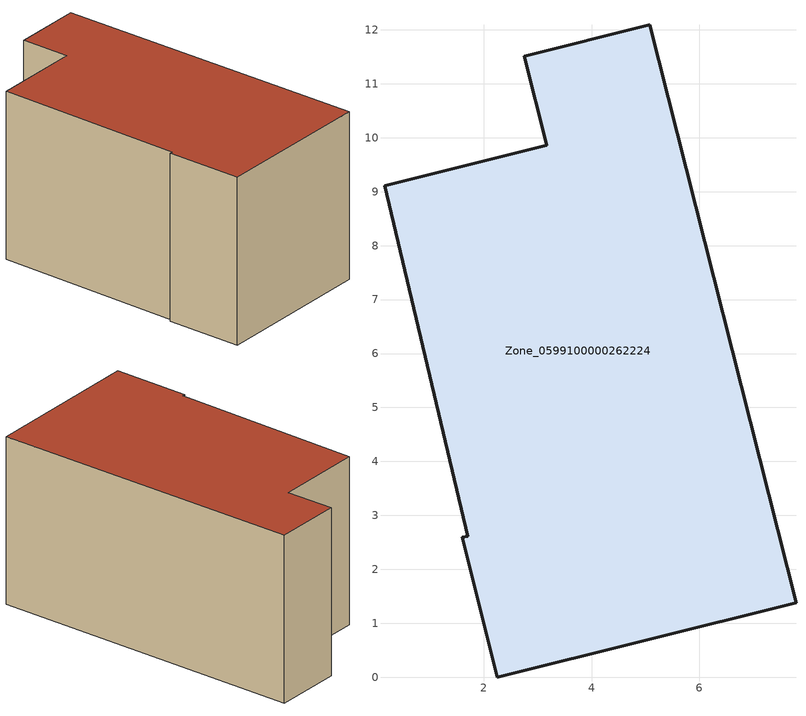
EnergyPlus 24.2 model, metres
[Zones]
Zone_0599100000262224
 floor ground (C_G): 0.16,9.11 3.17,9.86 2.75,11.51 5.08,12.09 7.79,1.38 2.25,0 1.61,2.59 1.7,2.62 z0
 wall outside (C_F): 7.79,1.38 5.08,12.09 2.75,11.51 3.17,9.86 0.16,9.11 1.7,2.62 1.61,2.59 2.25,0 7.79,1.38 z0:5.94
 roof outside (C_R): 3.17,9.86 0.16,9.11 1.7,2.62 1.61,2.59 2.25,0 7.79,1.38 5.08,12.09 2.75,11.51 z5.94
[BUILDING]
Pand.0599100000262224: North Axis=0; Terrain=City; Loads Convergence Tolerance Value=0.04; Temperature Convergence Tolerance Value=0.4; Solar Distribution=FullExterior; Maximum Number of Warmup Days=25; Minimum Number of Warmup Days=1
[Site:Location]
Rotterdam.The.Hague.AP_ZH_NLD Design_Conditions: Latitude=51.96; Longitude=4.45; Time Zone=1; Elevation=-4.5
[SITE:GROUNDTEMPERATURE:BUILDINGSURFACE]
18, 18, 18, 18, 18, 18, 18, 18, 18, 18, 18, 18
[MATERIAL] Thermal Absorptance=0.9; Solar Absorptance=0.7; Visible Absorptance=0.7
Name | Roughness | Thickness | Conductivity | Density | Specific Heat
G.TC.1975-1991 | MediumSmooth | 0.15 | 0.288461 | 540 | 1210
F.TC.1975-1991 | Rough | 0.3 | 0.230769 | 1920 | 840
R.TC.1975-1991 | MediumRough | 0.2 | 0.153846 | 1500 | 1000
[CONSTRUCTION]
C_G: G.TC.1975-1991
C_F: F.TC.1975-1991
C_R: R.TC.1975-1991
[ZONE]
Zone_0599100000262224: Type=1; Multiplier=1; Ceiling Height=Autocalculate; Volume=Autocalculate; Floor Area=autocalculate; Part of Total Floor Area=Yes
[ZONEINFILTRATION:DESIGNFLOWRATE]
Infil_Zone_0599100000262224: Zone or ZoneList or Space or SpaceList=Zone_0599100000262224; Schedule=AlwaysOn; Design Flow Rate Calculation Method=Flow/Area; Flow Rate per Floor Area=0.003; Constant Term Coefficient=1; Temperature Term Coefficient=0; Velocity Term Coefficient=0; Velocity Squared Term Coefficient=0
[HVACTEMPLATE:ZONE:IDEALLOADSAIRSYSTEM]
Zone_0599100000262224: Maximum Heating Supply Air Temperature=50; Minimum Cooling Supply Air Temperature=13; Maximum Heating Supply Air Humidity Ratio=0.0156; Minimum Cooling Supply Air Humidity Ratio=0.0077; Heating Limit=NoLimit; Cooling Limit=NoLimit; Dehumidification Control Type=ConstantSensibleHeatRatio; Cooling Sensible Heat Ratio=0.7; Dehumidification Setpoint=60; Humidification Control Type=None; Humidification Setpoint=30; Outdoor Air Method=None; Outdoor Air Flow Rate per Person=0.00944; Outdoor Air Flow Rate per Zone Floor Area=0; Outdoor Air Flow Rate per Zone=0; Demand Controlled Ventilation Type=None; Outdoor Air Economizer Type=NoEconomizer; Heat Recovery Type=None; Sensible Heat Recovery Effectiveness=0.7; Latent Heat Recovery Effectiveness=0.65
[ZONECONTROL:THERMOSTAT]
ThermostatControl_Zone_0599100000262224: Zone or ZoneList=Zone_0599100000262224; Control Type Schedule=DualSetpointControlType; Control 1=Thermostat_Zone_0599100000262224; Temperature Difference Between Cutout And Setpoint=0
[THERMOSTATSETPOINT:DUALSETPOINT]
Thermostat_Zone_0599100000262224: Heating Setpoint Temperature Schedule=HeatingSetpoint_Zone_0599100000262224; Cooling Setpoint Temperature Schedule=CoolingSetpoint_Zone_0599100000262224
[SCHEDULE:COMPACT]
HeatingSetpoint_Zone_0599100000262224: Through: 12/31, For: AllDays, Until: 24:00, 21
CoolingSetpoint_Zone_0599100000262224: Through: 12/31, For: AllDays, Until: 24:00, 24
DualSetpointControlType: Through: 12/31, For: AllDays, Until: 24:00, 4
AlwaysOn: Through: 12/31, For: AllDays, Until: 24:00, 1
